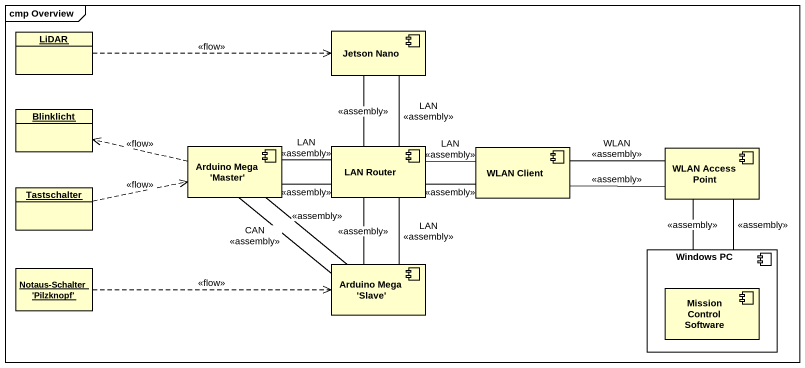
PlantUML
@startuml
mainframe cmp Overview
allowmixing
hide circle
hide empty members
object LiDAR
component "Jetson Nano" as Jetson_Nano
object Blinklicht
component "Arduino Mega 'Master'" as Arduino_Mega_Master
component "LAN Router" as LAN_Router
component "WLAN Client" as WLAN_Client
component "WLAN Access Point" as WLAN_Access_Point
object Tastschalter
object "Notaus-Schalter 'Pilzknopf'" as Notaus_Schalter_Pilzknopf
component "Arduino Mega 'Slave'" as Arduino_Mega_Slave
component "Windows PC" as Windows_PC {
  component "Mission Control Software" as Mission_Control_Software
}
LiDAR .right.> Jetson_Nano : <<flow>>
Jetson_Nano -- LAN_Router : <<assembly>>
Arduino_Mega_Master .left.> Blinklicht : <<flow>>
Arduino_Mega_Master -right- LAN_Router : LAN\n<<assembly>>
Arduino_Mega_Master -- Arduino_Mega_Slave : <<assembly>>
LAN_Router -up- Jetson_Nano : LAN\n<<assembly>>
LAN_Router -left- Arduino_Mega_Master : <<assembly>>
LAN_Router -right- WLAN_Client : <<assembly>>
LAN_Router -- Arduino_Mega_Slave : LAN\n<<assembly>>
WLAN_Client -left- LAN_Router : LAN\n<<assembly>>
WLAN_Client -right- WLAN_Access_Point : WLAN\n<<assembly>>
WLAN_Access_Point -left- WLAN_Client : <<assembly>>
WLAN_Access_Point -- Windows_PC : <<assembly>>
Tastschalter .right.> Arduino_Mega_Master : <<flow>>
Notaus_Schalter_Pilzknopf .right.> Arduino_Mega_Slave : <<flow>>
Arduino_Mega_Slave -up- Arduino_Mega_Master : CAN\n<<assembly>>
Arduino_Mega_Slave -up- LAN_Router : <<assembly>>
Windows_PC -up- WLAN_Access_Point : <<assembly>>
@enduml
